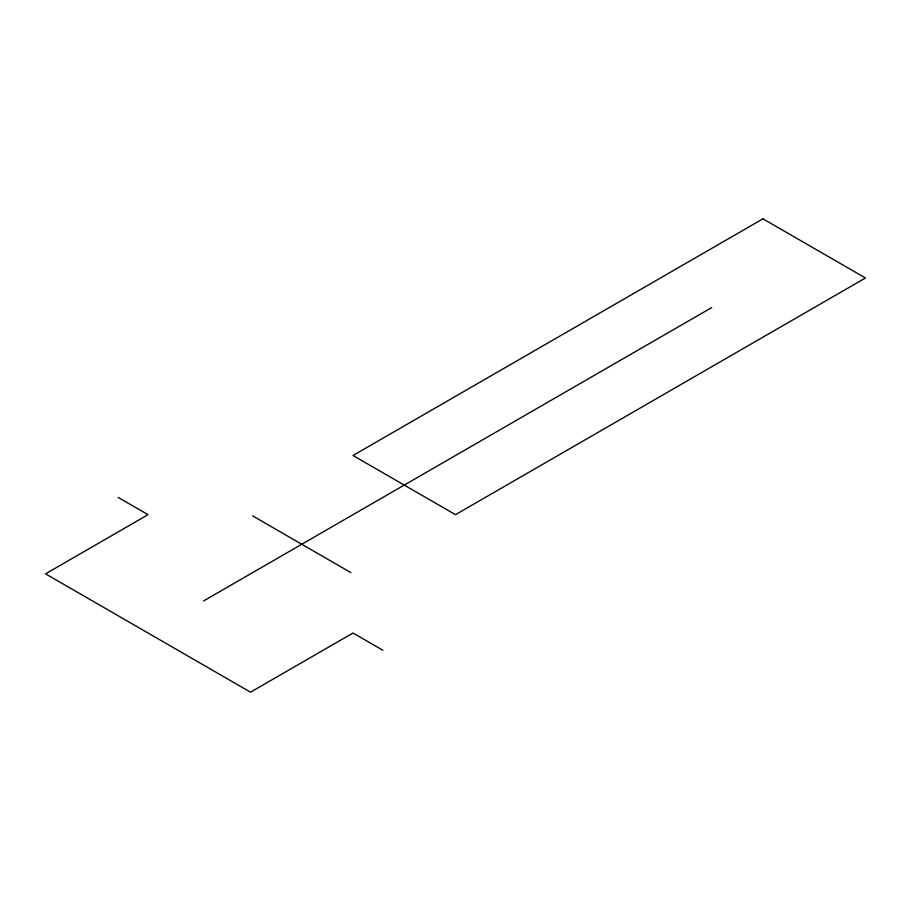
<?xml version="1.0" encoding="UTF-8"?>
<svg xmlns="http://www.w3.org/2000/svg" width="911" height="911" viewBox="0 0 911 911"><rect width="100%" height="100%" fill="white"/><g stroke="black" fill="none" stroke-linecap="round" stroke-linejoin="round"><path stroke-width="1.37" d="M203.552 600.964L711.719 307.576M252.666 515.899L350.872 572.609M118.145 497.406L148.037 514.669L45.55 573.839L250.525 692.178L353.012 633.008L382.905 650.272M762.962 218.822L353.012 455.5L455.5 514.669L865.45 277.992L762.962 218.822"/></g></svg>
